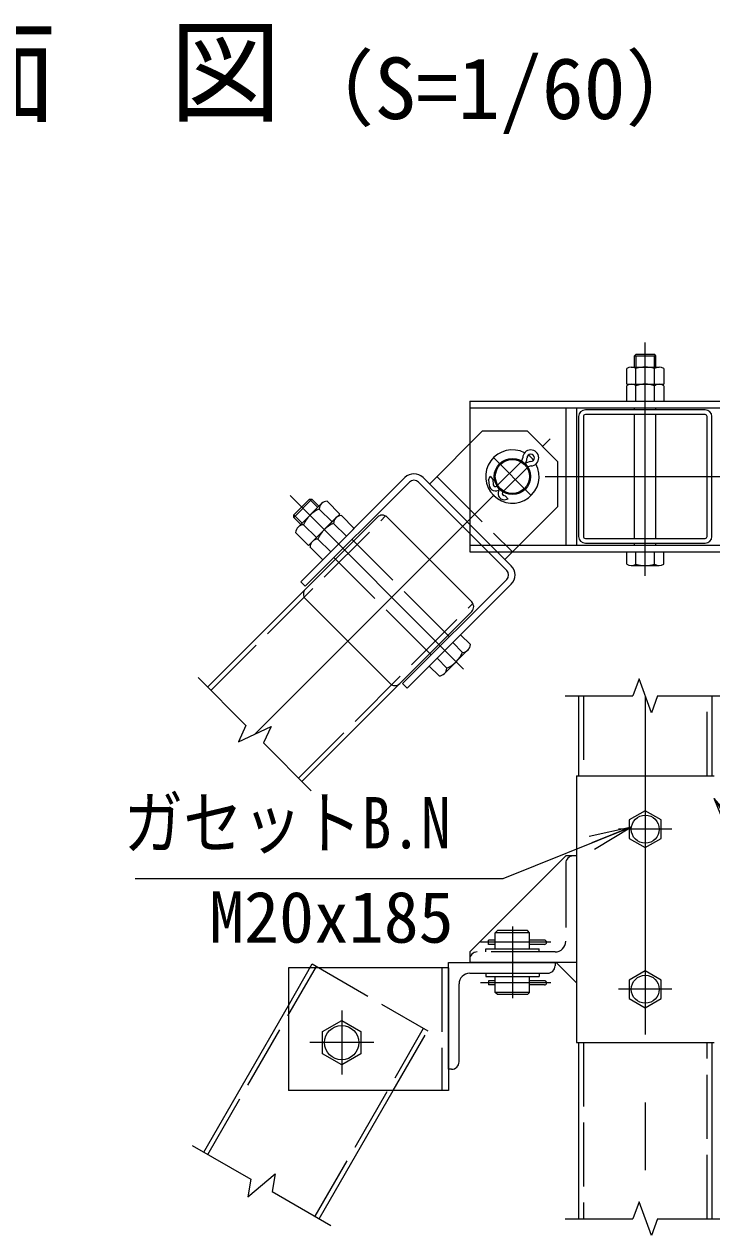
# Model space of a CAD drawing. Units: millimetres, scale not verified. Extents: x -12600 to 12600, y -8910 to 8910.
# Drawn here: x -4458 to -2524, y -6735 to -3348 of the extents above; entities that cross this region are included whole.
import ezdxf
from ezdxf.enums import TextEntityAlignment as Align

# ---------------------------------------------------------------- set-up
doc = ezdxf.new("R2010")
doc.units = ezdxf.units.MM
doc.header["$LTSCALE"] = 30
doc.linetypes.add('DASHED', pattern=[7.5, 6, -1.5])
doc.linetypes.add('USER1', pattern=[50.8, 31.75, -6.35, 6.35, -6.35])
for name, color, linetype, lineweight in [('0-0_D-STR1', 1, 'Continuous', 25), ('0-1_D-BMK', 2, 'USER1', 13), ('0-2_D-STR3', 3, 'Continuous', 13), ('0-4_D-STR-DIM', 7, 'Continuous', 13), ('0-7_D-STR-TXT', 7, 'Continuous', 13), ('0-8_D-TTL-TXT', 7, 'Continuous', 13)]:
    doc.layers.add(name, color=color, linetype=linetype, lineweight=lineweight)
doc.layers.add('0-5_0', color=7, linetype='Continuous')
doc.styles.add('ＭＳ ゴシック', font='')
doc.styles.get('ＭＳ ゴシック').set_extended_font_data('MS Gothic')

# ---------------------------------------------------------------- blocks, each defined once
blk = doc.blocks.new('_Open')
at = {"layer": '0-5_0'}
blk.add_line((-30, 5), (0, 0), dxfattribs=at)
blk.add_lwpolyline([(-30, -5), (0, 0), (-30, 0)], dxfattribs=at)

msp = doc.modelspace()

# ---------------------------------------------------------------- linework, layer by layer
at = {"layer": '0-0_D-STR1'}
for p, q in [((-2543.32, -4432.39), (-2879.92, -4432.39)), ((-2899.12, -4451.59), (-2899.12, -4788.19)), ((-2885.62, -4451.59), (-2885.62, -4788.19)), ((-2543.32, -4445.89), (-2879.92, -4445.89)), ((-2537.62, -4788.19), (-2537.62, -4451.59)), ((-2524.12, -4788.19), (-2524.12, -4451.59)), ((-3942.33, -5211.93), (-3464.62, -4734.23)), ((-3667.11, -4936.71), (-3464.62, -4734.23)), ((-3437.47, -4734.23), (-3199.46, -4972.24)), ((-2879.92, -4793.89), (-2543.32, -4793.89)), ((-2879.92, -4807.39), (-2543.32, -4807.39)), ((-3429.1, -5201.88), (-3667.11, -4963.87)), ((-3677.16, -5477.1), (-3199.46, -4999.39)), ((-3199.46, -4999.39), (-3401.94, -5201.88)), ((-2899.12, -5236.44), (-2899.12, -5461.44)), ((-2524.12, -5236.44), (-2524.12, -5461.44)), ((-3953.11, -6519.11), (-3715.12, -6106.89)), ((-2899.12, -6211.44), (-2899.12, -6706.61)), ((-2524.12, -6211.44), (-2524.12, -6706.61)), ((-3628.35, -6706.61), (-3420.41, -6346.44))]:
    msp.add_line(p, q, dxfattribs=at)
at = {"layer": '0-0_D-STR1', "linetype": 'DASHED'}
for p, q in [((-3932.78, -5221.48), (-3442.11, -4730.81)), ((-3686.71, -5467.55), (-3196.04, -4976.88)), ((-2885.62, -5236.44), (-2885.62, -5461.44)), ((-2537.62, -5461.44), (-2537.62, -5236.44)), ((-3715.12, -6106.89), (-3647.89, -5990.45)), ((-3647.89, -5990.45), (-3323.13, -6177.95)), ((-3941.42, -6525.86), (-3636.2, -5997.2)), ((-3640.04, -6699.86), (-3334.82, -6171.2)), ((-3420.41, -6346.44), (-3323.13, -6177.95)), ((-2885.62, -6211.44), (-2885.62, -6706.61)), ((-2537.62, -6706.61), (-2537.62, -6211.44))]:
    msp.add_line(p, q, dxfattribs=at)
at = {"layer": '0-0_D-STR1'}
for centre, radius, start, end in [((-2879.92, -4451.59), 19.2, 90, 180), ((-2543.32, -4451.59), 19.2, 0, 90), ((-2879.92, -4451.59), 5.7, 90, 180), ((-2543.32, -4451.59), 5.7, 0, 90), ((-3451.04, -4747.8), 19.2, 45, 135), ((-2879.92, -4788.19), 19.2, 180, 270), ((-2879.92, -4788.19), 5.7, 180, 270), ((-2543.32, -4788.19), 19.2, 270, 0), ((-2543.32, -4788.19), 5.7, 270, 0), ((-3653.53, -4950.29), 19.2, 135, 225), ((-3213.03, -4985.81), 19.2, 315, 45), ((-3415.52, -5188.3), 19.2, 225, 315)]:
    msp.add_arc(centre, radius, start, end, dxfattribs=at)
at = {"layer": '0-1_D-BMK'}
for p, q in [((-2711.62, -4899.56), (-2711.62, -4243.06)), ((-3809.75, -5344.52), (-2979.05, -4513.82)), ((-3137.17, -4567.84), (-3033.06, -4671.94)), ((-2992.87, -4619.89), (-2430.37, -4619.89)), ((-3222.29, -5161.54), (-3710.08, -4673.75)), ((-2711.62, -5236.44), (-2711.62, -6706.61)), ((-2636.62, -5611.44), (-2786.62, -5611.44)), ((-3085.12, -5885.21), (-3085.12, -6086.59)), ((-2977.25, -5929.44), (-3174.76, -5929.44)), ((-2977.25, -6043.44), (-3174.76, -6043.44)), ((-2636.62, -6061.44), (-2786.62, -6061.44)), ((-3565.12, -6121.44), (-3565.12, -6301.44)), ((-3475.12, -6211.44), (-3655.12, -6211.44))]:
    msp.add_line(p, q, dxfattribs=at)
at = {"layer": '0-2_D-STR3'}
for p, q in [((-2741.62, -4280.45), (-2737.56, -4276.39)), ((-2741.62, -4312.39), (-2741.62, -4280.45)), ((-2741.62, -4280.45), (-2681.62, -4280.45)), ((-2737.56, -4276.39), (-2685.68, -4276.39)), ((-2737.56, -4312.39), (-2737.56, -4280.45)), ((-2681.62, -4280.45), (-2685.68, -4276.39)), ((-2685.68, -4312.39), (-2685.68, -4280.45)), ((-2681.62, -4312.39), (-2681.62, -4280.45)), ((-2763.52, -4360.39), (-2763.52, -4316.59)), ((-2751.31, -4312.39), (-2672.68, -4312.39)), ((-2737.57, -4360.39), (-2737.57, -4316.59)), ((-2685.67, -4360.39), (-2685.67, -4316.59)), ((-2659.72, -4316.59), (-2659.72, -4360.39)), ((-2763.52, -4360.39), (-2659.72, -4360.39)), ((-2763.52, -4408.39), (-2763.52, -4364.59)), ((-2751.31, -4360.39), (-2672.68, -4360.39)), ((-2737.57, -4408.39), (-2737.57, -4364.59)), ((-2685.67, -4408.39), (-2685.67, -4364.59)), ((-2659.72, -4364.59), (-2659.72, -4408.39)), ((-3205.12, -4408.39), (-2218.12, -4408.39)), ((-3205.12, -4408.39), (-3205.12, -4831.39)), ((-3205.12, -4426.39), (-2218.12, -4426.39)), ((-2935.12, -4426.39), (-2935.12, -4813.39)), ((-2905.12, -4426.39), (-2905.12, -4813.39)), ((-2763.52, -4408.39), (-2659.72, -4408.39)), ((-2741.62, -4432.39), (-2741.62, -4426.39)), ((-2681.62, -4432.39), (-2681.62, -4426.39)), ((-2741.62, -4793.89), (-2741.62, -4445.89)), ((-2681.62, -4793.89), (-2681.62, -4445.89)), ((-3169.97, -4492.61), (-3318.46, -4641.1)), ((-3374.68, -4635.8), (-3667.42, -4928.54)), ((-3349.22, -4635.8), (-3101.03, -4883.99)), ((-3336.49, -4623.07), (-3088.3, -4871.26)), ((-3152.48, -4629.85), (-3147.72, -4619.02)), ((-3152.48, -4629.85), (-3150.77, -4644.32)), ((-3147.72, -4619.02), (-3140.56, -4628.45)), ((-3140.56, -4628.45), (-3138.85, -4642.91)), ((-3104.95, -4674.7), (-3109.39, -4673.27)), ((-3700.04, -4727.81), (-3656.01, -4683.79)), ((-3700.04, -4734.7), (-3649.12, -4683.79)), ((-3687.98, -4762.43), (-3619.72, -4694.17)), ((-3632.68, -4707.12), (-3656.01, -4683.79)), ((-3656.01, -4683.79), (-3649.12, -4683.79)), ((-3629.24, -4703.68), (-3649.12, -4683.79)), ((-3606.32, -4689.25), (-3570.26, -4725.32)), ((-2957.84, -4704.74), (-3106.33, -4853.23)), ((-3104.95, -4674.7), (-3097.09, -4683.55)), ((-3676.7, -4751.15), (-3700.04, -4727.81)), ((-3700.04, -4734.7), (-3700.04, -4727.81)), ((-3680.15, -4754.59), (-3700.04, -4734.7)), ((-3658.51, -4813.56), (-3570.26, -4725.32)), ((-3647.68, -4802.73), (-3579.42, -4734.47)), ((-3592.32, -4747.38), (-3628.39, -4711.32)), ((-3566.02, -4729.56), (-3529.96, -4765.62)), ((-3636.45, -4791.5), (-3672.51, -4755.44)), ((-3618.2, -4853.87), (-3529.96, -4765.62)), ((-3552.02, -4787.68), (-3588.08, -4751.62)), ((-3658.51, -4813.56), (-3694.57, -4777.5)), ((-3596.14, -4831.81), (-3632.2, -4795.74)), ((-2741.62, -4813.39), (-2741.62, -4807.39)), ((-2681.62, -4813.39), (-2681.62, -4807.39)), ((-3618.2, -4853.87), (-3654.27, -4817.81)), ((-3205.12, -4813.39), (-2218.12, -4813.39)), ((-3205.12, -4831.39), (-2218.12, -4831.39)), ((-2763.52, -4831.39), (-2659.72, -4831.39)), ((-2763.52, -4866.19), (-2763.52, -4831.39)), ((-2737.57, -4866.19), (-2737.57, -4831.39)), ((-2685.67, -4866.19), (-2685.67, -4831.39)), ((-2659.72, -4866.19), (-2659.72, -4831.39)), ((-2751.31, -4870.39), (-2672.68, -4870.39)), ((-3101.03, -4909.45), (-3393.77, -5202.19)), ((-3088.3, -4922.18), (-3381.04, -5214.92)), ((-3319.1, -5152.97), (-3230.85, -5064.73)), ((-3203.27, -5092.31), (-3230.85, -5064.73)), ((-3276.45, -5173.96), (-3208.19, -5105.7)), ((-3225.34, -5114.37), (-3252.91, -5086.79)), ((-3269.46, -5158.49), (-3297.04, -5130.91)), ((-3291.52, -5180.55), (-3319.1, -5152.97)), ((-3393.77, -5202.19), (-3381.04, -5214.92)), ((-2905.12, -5461.44), (-2905.12, -6211.44)), ((-2905.12, -5461.44), (-2518.12, -5461.44)), ((-3205.12, -5956.44), (-2935.12, -5686.44)), ((-2905.12, -5686.44), (-2935.12, -5686.44)), ((-3133.12, -5923.44), (-3152.68, -5923.44)), ((-3152.68, -5935.44), (-3152.68, -5923.44)), ((-3127.12, -5896.44), (-3133.12, -5902.44)), ((-3133.12, -5947.44), (-3133.12, -5902.44)), ((-3037.12, -5902.44), (-3043.12, -5896.44)), ((-3037.12, -5947.44), (-3037.12, -5902.44)), ((-3205.12, -5956.44), (-3205.12, -5986.44)), ((-3160.12, -5956.44), (-3160.12, -5947.44)), ((-3133.12, -5935.44), (-3152.68, -5935.44)), ((-3010.12, -5956.44), (-3010.12, -5947.44)), ((-2905.12, -5986.44), (-3205.12, -5986.44)), ((-2905.12, -6043.83), (-2962.51, -5986.44)), ((-3265.12, -6001.44), (-3715.12, -6001.44)), ((-3715.12, -6001.44), (-3715.12, -6346.44)), ((-3265.12, -6001.44), (-3265.12, -6346.44)), ((-3205.12, -6016.44), (-2986.12, -6016.44)), ((-3160.12, -6016.44), (-3160.12, -6025.44)), ((-3160.12, -6025.44), (-3010.12, -6025.44)), ((-3133.12, -6070.44), (-3133.12, -6025.44)), ((-3037.12, -6070.44), (-3037.12, -6025.44)), ((-3010.12, -6016.44), (-3010.12, -6025.44)), ((-3235.12, -6265.44), (-3235.12, -6046.44)), ((-3152.68, -6037.44), (-3152.68, -6049.44)), ((-3133.12, -6037.44), (-3152.68, -6037.44)), ((-3133.12, -6049.44), (-3152.68, -6049.44)), ((-2995.17, -6037.44), (-3037.12, -6037.44)), ((-2995.17, -6049.44), (-3037.12, -6049.44)), ((-3037.12, -6070.44), (-3133.12, -6070.44)), ((-3043.12, -6076.44), (-3037.12, -6070.44)), ((-2905.12, -6211.44), (-2518.12, -6211.44)), ((-3265.12, -6346.44), (-3715.12, -6346.44))]:
    msp.add_line(p, q, dxfattribs=at)
at = {"layer": '0-2_D-STR3', "linetype": 'DASHED'}
for p, q in [((-3042.69, -4492.61), (-3169.97, -4492.61)), ((-3060.46, -4578.26), (-3128.65, -4646.45)), ((-3042.69, -4594.43), (-3111.68, -4663.42)), ((-3297.25, -4619.89), (-3085.12, -4832.02)), ((-3262.25, -5070.67), (-3535.9, -4797.02)), ((-3313.16, -5121.58), (-3586.81, -4847.93)), ((-2935.12, -5707.44), (-2935.12, -5926.44)), ((-3037.12, -5902.44), (-3133.12, -5902.44)), ((-3043.12, -5896.44), (-3127.12, -5896.44)), ((-2995.17, -5923.44), (-3037.12, -5923.44)), ((-2965.12, -5956.44), (-3184.12, -5956.44)), ((-3160.12, -5947.44), (-3010.12, -5947.44)), ((-2995.17, -5935.44), (-3037.12, -5935.44)), ((-3283.12, -6001.44), (-3283.12, -6346.44))]:
    msp.add_line(p, q, dxfattribs=at)
msp.add_lwpolyline([(-3042.69, -4492.61), (-2957.84, -4577.46), (-2957.84, -4704.74)], dxfattribs=at)
at = {"layer": '0-2_D-STR3'}
for points in [[(-3387.4, -4623.07), (-3680.15, -4915.81), (-3667.42, -4928.54)], [(-3097.09, -4683.55), (-3108.64, -4686.12), (-3113.07, -4684.69)], [(-3256.12, -6286.44), (-3265.12, -6286.44), (-3265.12, -5986.44), (-2965.12, -5986.44), (-2965.12, -5995.44)], [(-3043.12, -6076.44), (-3127.12, -6076.44), (-3133.12, -6070.44)]]:
    msp.add_lwpolyline(points, dxfattribs=at)
for points in [[(-2666.67, -5585.49), (-2711.62, -5559.54), (-2756.56, -5585.49), (-2756.56, -5637.39), (-2711.62, -5663.34), (-2666.67, -5637.39)], [(-2666.67, -6035.49), (-2711.62, -6009.54), (-2756.56, -6035.49), (-2756.56, -6087.39), (-2711.62, -6113.34), (-2666.67, -6087.39)], [(-3511.08, -6242.64), (-3565.12, -6273.84), (-3619.16, -6242.64), (-3619.16, -6180.24), (-3565.12, -6149.04), (-3511.08, -6180.24)]]:
    msp.add_lwpolyline(points, close=True, dxfattribs=at)
for centre, radius in [((-3085.12, -4619.89), 51), ((-3085.12, -4619.89), 48), ((-2711.62, -5611.44), 39.31), ((-2711.62, -6061.44), 39.31), ((-3565.12, -6211.44), 48.27)]:
    msp.add_circle(centre, radius, dxfattribs=at)
for centre, radius, start, end in [((-2750.54, -4334.46), 22.09, 54.01973, 125.98027), ((-2711.62, -4394.65), 82.27, 71.61284, 108.38716), ((-2672.69, -4334.53), 22.14, 54.12648, 125.87352), ((-2750.54, -4382.46), 22.09, 54.01973, 125.98027), ((-2711.62, -4442.65), 82.27, 71.61284, 108.38716), ((-2672.69, -4382.53), 22.14, 54.12648, 125.87352), ((-3085.12, -4619.89), 75, 62.81803, 28.0289), ((-3071.06, -4567.65), 15, 315, 0.12813), ((-3033.56, -4567.57), 22.5, 272.26298, 180.12813), ((-3033.56, -4567.57), 10.5, 272.26298, 180.12813), ((-3085.12, -4619.89), 75, 37.40006, 53.44687), ((-3032.08, -4605.04), 27, 92.26298, 135), ((-3032.08, -4605.04), 15, 92.26298, 135), ((-3361.95, -4648.52), 36, 45, 135), ((-3361.95, -4648.52), 18, 45, 135), ((-3132.89, -4642.21), 18, 186.73573, 315), ((-3132.89, -4642.21), 6, 186.73573, 315), ((-3107.54, -4667.56), 18, 127.62533, 252.10649), ((-3107.54, -4667.56), 6, 122.20897, 252.10649), ((-3605.55, -4712.09), 22.85, 91.94085, 178.05915), ((-3595.21, -4788.62), 84.12, 113.22895, 156.77105), ((-3565.25, -4752.39), 22.85, 91.94085, 178.05915), ((-3671.33, -4778.68), 23.27, 92.91412, 177.08588), ((-3554.9, -4828.92), 84.12, 113.22895, 156.77105), ((-3631.02, -4818.99), 23.27, 92.91412, 177.08588), ((-3113.75, -4896.72), 36, 315, 45), ((-2750.54, -4848.32), 22.09, 234.01973, 305.98027), ((-2711.62, -4788.12), 82.27, 251.61284, 288.38716), ((-2672.69, -4848.25), 22.14, 234.12648, 305.87352), ((-3113.75, -4896.72), 18, 315, 45), ((-3302.64, -5081.19), 84.12, 293.22895, 336.77105), ((-3226.11, -5091.53), 22.85, 271.94085, 358.05915), ((-3292.7, -5157.31), 23.27, 272.91412, 357.08588), ((-2914.12, -5707.44), 21, 90, 180), ((-2995.17, -5929.44), 6, 270, 90), ((-2965.12, -5926.44), 30, 270, 0), ((-3184.12, -5977.44), 21, 90, 180), ((-2986.12, -5995.44), 21, 270, 0), ((-3205.12, -6046.44), 30, 90, 180), ((-2995.17, -6043.44), 6, 270, 90), ((-3256.12, -6265.44), 21, 270, 0)]:
    msp.add_arc(centre, radius, start, end, dxfattribs=at)
at = {"layer": '0-2_D-STR3', "linetype": 'DASHED'}
msp.add_arc((-3071.06, -4567.65), 27, 315, 0.12813, dxfattribs=at)
at = {"layer": '0-4_D-STR-DIM'}
for p, q in [((-3968.85, -5185.42), (-3834.23, -5320.03)), ((-2728.93, -5188.87), (-2746.25, -5236.44)), ((-2694.3, -5284.01), (-2728.93, -5188.87)), ((-2936.62, -5236.44), (-2746.25, -5236.44)), ((-2676.99, -5236.44), (-2694.3, -5284.01)), ((-2676.99, -5236.44), (-2486.62, -5236.44)), ((-3834.23, -5320.03), (-3855.63, -5365.91)), ((-3855.63, -5365.91), (-3763.86, -5323.12)), ((-3763.86, -5323.12), (-3785.26, -5369.01)), ((-3785.26, -5369), (-3650.65, -5503.62)), ((-3985.58, -6500.36), (-3820.72, -6595.54)), ((-3829.51, -6645.4), (-3751.95, -6580.32)), ((-3820.72, -6595.54), (-3829.51, -6645.4)), ((-3751.95, -6580.32), (-3760.74, -6630.17)), ((-3760.74, -6630.17), (-3595.87, -6725.36)), ((-2728.93, -6659.04), (-2746.25, -6706.61)), ((-2694.3, -6754.18), (-2728.93, -6659.04)), ((-2936.62, -6706.61), (-2746.25, -6706.61)), ((-2676.99, -6706.61), (-2694.3, -6754.18)), ((-2676.99, -6706.61), (-2486.62, -6706.61))]:
    msp.add_line(p, q, dxfattribs=at)
at = {"layer": '0-7_D-STR-TXT'}
msp.add_lwpolyline([(-4146.3, -5749.88), (-3111.04, -5749.88), (-2752.18, -5605.31)], dxfattribs=at)

# ---------------------------------------------------------------- block references
at = {"layer": '0-7_D-STR-TXT', "xscale": 4, "yscale": 4}
for p, rotation in [((-2518.12, -5525.5), 121.78604), ((-2750.32, -5604.56), 21.94323)]:
    msp.add_blockref('_Open', p, dxfattribs=dict(at, rotation=rotation))

# ---------------------------------------------------------------- texts
at = {"layer": '0-7_D-STR-TXT', "style": 'ＭＳ ゴシック', "width": 0.85}
msp.add_text('ガセットB.N', height=144.3, dxfattribs=at).set_placement((-4178.24, -5708.7), align=Align.BOTTOM_LEFT)
at = {"layer": '0-7_D-STR-TXT', "style": 'ＭＳ ゴシック'}
msp.add_text('M20x185', height=144.3, dxfattribs=at).set_placement((-3937.62, -5973.86), align=Align.BOTTOM_LEFT)
at = {"layer": '0-8_D-TTL-TXT', "style": 'ＭＳ ゴシック'}
for s, height, p in [('正\u3000面\u3000図', 230.9, (-5309.08, -3666.97)), ('（S=1/60）', 173.1, (-3709.56, -3666.83))]:
    msp.add_text(s, height=height, dxfattribs=at).set_placement(p, align=Align.BOTTOM_LEFT)

doc.saveas('drawing.dxf')
